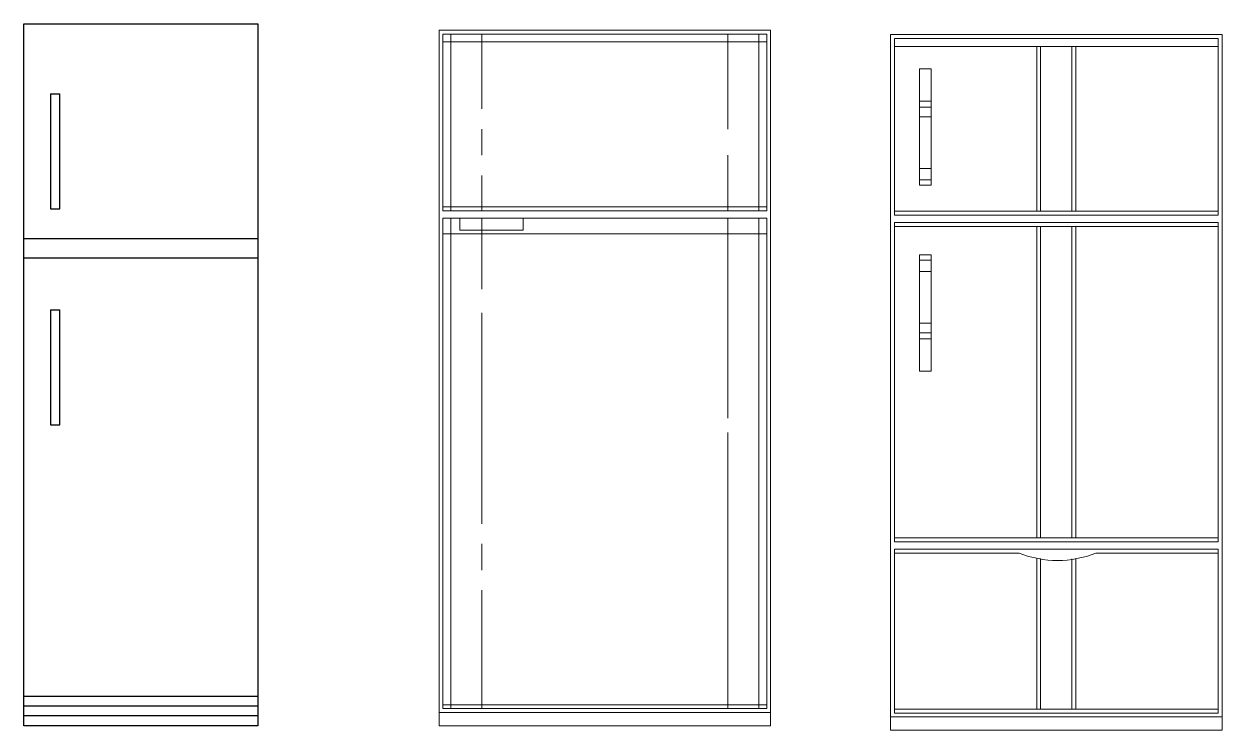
# Model space of a CAD drawing. Header units: millimetres. Extents: x 802 to 11587, y 857 to 9680.
# Drawn here: x 8473 to 11544, y 3219 to 5030 of the extents above; entities that cross this region are included whole.
import ezdxf

# ---------------------------------------------------------------- set-up
doc = ezdxf.new("R2010")
doc.units = ezdxf.units.MM

msp = doc.modelspace()

# ---------------------------------------------------------------- linework, layer by layer
at = {"color": 0, "lineweight": -3}
for p, q in [((8472.7, 3230.1), (8472.7, 5030.1)), ((8472.7, 5030.1), (9072.7, 5030.1)), ((8472.7, 5030.1), (9072.7, 5030.1)), ((9072.7, 5030.1), (9072.7, 3230.1)), ((8540.7, 4850.7), (8540.7, 4555.7)), ((8540.7, 4850.7), (8564.8, 4850.7)), ((8564.8, 4555.7), (8564.8, 4850.7)), ((8540.7, 4555.7), (8564.8, 4555.7)), ((8472.7, 4480.1), (9072.7, 4480.1)), ((8472.7, 4430.1), (9072.7, 4430.1)), ((8540.7, 4296.8), (8540.7, 4001.8)), ((8540.7, 4296.8), (8564.8, 4296.8)), ((8564.8, 4001.8), (8564.8, 4296.8)), ((8540.7, 4001.8), (8564.8, 4001.8)), ((9072.7, 3305.1), (8472.7, 3305.1)), ((9072.7, 3280.1), (8472.7, 3280.1)), ((9072.7, 3255.1), (8472.7, 3255.1)), ((9072.7, 3230.1), (8472.7, 3230.1))]:
    msp.add_line(p, q, dxfattribs=at)
at = {"color": 0, "lineweight": 0}
for p, q in [((9546.9, 5003.9), (10376.9, 5003.9)), ((9546.9, 4550.9), (9546.9, 5003.9)), ((9546.9, 4983.9), (10376.9, 4983.9)), ((9566.9, 4550.9), (9566.9, 5003.9)), ((9646.9, 4812.1), (9646.9, 5003.9)), ((10276.9, 5003.9), (10276.9, 4760.6)), ((10356.9, 5003.9), (10356.9, 4550.9)), ((10376.9, 5003.9), (10376.9, 4550.9)), ((10704.3, 4992.7), (11534.3, 4992.7)), ((10704.3, 4539.7), (10704.3, 4992.7)), ((11534.3, 4992.7), (11534.3, 4539.7)), ((10704.3, 4972.7), (11534.3, 4972.7)), ((11069.3, 4972.7), (11069.3, 4549.7)), ((11079.3, 4972.7), (11079.3, 4549.7)), ((11159.3, 4972.7), (11159.3, 4549.7)), ((11169.3, 4972.7), (11169.3, 4549.7)), ((10768.9, 4831.9), (10798.9, 4831.9)), ((10768.9, 4817), (10798.9, 4817)), ((10768.9, 4792.1), (10798.9, 4792.1)), ((9646.9, 4693.2), (9646.9, 4760.6)), ((10276.9, 4693.2), (10276.9, 4550.9)), ((9646.9, 4550.9), (9646.9, 4641.7)), ((10768.9, 4659.4), (10798.9, 4659.4)), ((10768.9, 4630.4), (10798.9, 4630.4)), ((10376.9, 4560.9), (9546.9, 4560.9)), ((10376.9, 4550.9), (9546.9, 4550.9)), ((11534.3, 4549.7), (10704.3, 4549.7)), ((10376.9, 4531.6), (9546.9, 4531.6)), ((9546.9, 3273.9), (9546.9, 4531.6)), ((9566.9, 3273.9), (9566.9, 4531.6)), ((9646.9, 4349.9), (9646.9, 4531.6)), ((10276.9, 4531.6), (10276.9, 4019.2)), ((10356.9, 4531.6), (10356.9, 3273.9)), ((10376.9, 4531.6), (10376.9, 3273.9)), ((11534.3, 4539.7), (10704.3, 4539.7)), ((11534.3, 4520.5), (10704.3, 4520.5)), ((10704.3, 3702), (10704.3, 4520.5)), ((11534.3, 4520.5), (11534.3, 3702)), ((10376.9, 4491.6), (9546.9, 4491.6)), ((11534.3, 4510.5), (10704.3, 4510.5)), ((11069.3, 4510.5), (11069.3, 3712)), ((11079.3, 4510.5), (11079.3, 3712)), ((11159.3, 4510.5), (11159.3, 3712)), ((11169.3, 4510.5), (11169.3, 3712)), ((10768.9, 4424.2), (10798.9, 4424.2)), ((10768.9, 4395.2), (10798.9, 4395.2)), ((9646.9, 3747.9), (9646.9, 4289.1)), ((10768.9, 4262.5), (10798.9, 4262.5)), ((10768.9, 4237.6), (10798.9, 4237.6)), ((10768.9, 4222.7), (10798.9, 4222.7)), ((10276.9, 3982.1), (10276.9, 3273.9)), ((9646.9, 3629), (9646.9, 3696.4)), ((11534.3, 3712), (10704.3, 3712)), ((11534.3, 3702), (10704.3, 3702)), ((11534.3, 3682.7), (10704.3, 3682.7)), ((10704.3, 3262.7), (10704.3, 3682.7)), ((11024.4, 3672.7), (10704.3, 3672.7)), ((11069.3, 3659.3), (11069.3, 3272.7)), ((11079.3, 3659.3), (11079.3, 3272.7)), ((11159.3, 3658.1), (11159.3, 3272.7)), ((11169.3, 3658.1), (11169.3, 3272.7)), ((11534.3, 3672.7), (11220.5, 3672.7)), ((11534.3, 3682.7), (11534.3, 3262.7)), ((9646.9, 3273.9), (9646.9, 3577.5)), ((10376.9, 3283.9), (9546.9, 3283.9)), ((10376.9, 3273.9), (9546.9, 3273.9)), ((11534.3, 3272.7), (10704.3, 3272.7)), ((11534.3, 3262.7), (10704.3, 3262.7))]:
    msp.add_line(p, q, dxfattribs=at)
for points in [[(9536.9, 3263.9), (9536.9, 5013.9), (10386.9, 5013.9), (10386.9, 3263.9), (9536.9, 3263.9)], [(10694.3, 3252.7), (10694.3, 5002.7), (11544.3, 5002.7), (11544.3, 3252.7), (10694.3, 3252.7)], [(9752.7, 4531.6), (9752.7, 4501.1), (9589.8, 4501.1), (9589.8, 4531.6)]]:
    msp.add_lwpolyline(points, dxfattribs=at)
for points in [[(10768.9, 4915), (10798.9, 4915), (10798.9, 4616.7), (10768.9, 4616.7)], [(10768.9, 4139.5), (10798.9, 4139.5), (10798.9, 4437.8), (10768.9, 4437.8)], [(9536.9, 3263.9), (10386.9, 3263.9), (10386.9, 3230.1), (9536.9, 3230.1)], [(10694.3, 3252.7), (11544.3, 3252.7), (11544.3, 3219), (10694.3, 3219)]]:
    msp.add_lwpolyline(points, close=True, dxfattribs=at)
msp.add_arc((11122.5, 3918.1), 264.2, 248.2225, 291.7775, dxfattribs=at)

doc.saveas('drawing.dxf')
